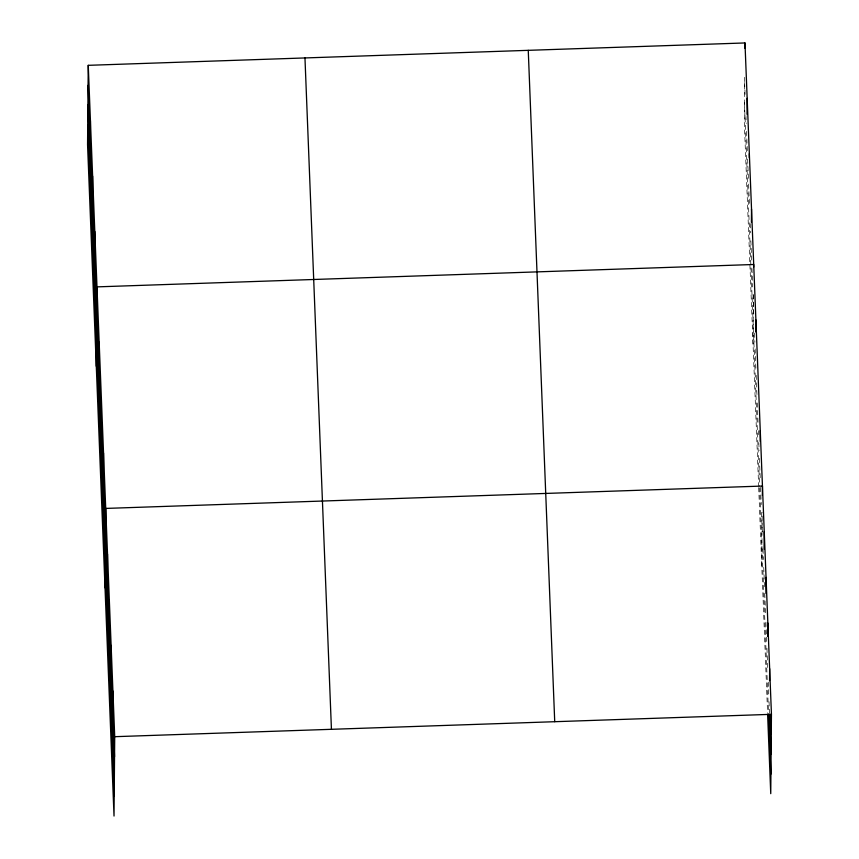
<?xml version="1.0" encoding="UTF-8"?>
<svg xmlns="http://www.w3.org/2000/svg" width="859" height="859" viewBox="0 0 859 859"><rect width="100%" height="100%" fill="white"/><g stroke="black" fill="none" stroke-linecap="round" stroke-linejoin="round"><path stroke-width="0.64" stroke-dasharray="4.29 3.22" d="M744.678 77.31L744.281 122.311L758.637 486.291M753.021 343.858L753.45 293.638M761.75 565.415L762.212 512.576M744.624 82.528L745.204 97.035M745.923 115.503L746.246 123.417M746.557 131.32L747.33 151.109M747.641 159.022L748.425 178.801M748.629 184.073L749.467 205.172M750.197 223.641L750.551 232.864M750.873 240.778L751.646 260.567M751.958 268.48L752.688 286.938M752.999 294.852L753.783 314.63M754.513 333.099L754.868 342.322M755.136 348.915L755.909 368.704M756.167 375.297L757.004 396.396M757.262 402.989L758.046 422.768M758.357 430.681L758.508 434.643M758.819 442.557L759.141 450.46M759.453 458.373L760.226 478.162M760.591 487.386L761.267 504.534M761.579 512.447L762.352 532.161M763.028 549.116L763.436 559.553M763.748 567.37L764.521 586.944M764.778 593.462L765.594 614.335M765.906 622.163L766.679 641.727M766.937 648.244L767.71 667.808M768.268 682.164L768.784 695.199M769.041 701.728L769.503 713.464M744.452 102.715L759.581 486.473M759.635 487.794L768.504 712.777M758.68 487.601L767.559 712.809"/><path stroke-width="1.29" d="M88.252 65.327L87.554 144.677L114.022 816.05L114.719 736.689L88.252 65.327L744.978 42.95L771.446 714.323L770.748 793.673L767.613 714.108M90.259 140.693L90.431 120.711M92.439 196.088L92.611 176.095M94.63 251.472L94.801 231.49M96.294 366.235L96.981 286.874L753.708 264.497L753.687 267.17M98.989 362.251L99.172 342.258M101.179 417.635L101.351 397.653M103.359 473.03L103.531 453.037M105.023 587.781L105.721 508.421L762.448 486.054L762.362 495.385M107.343 574.07L107.515 554.076M109.147 619.715L109.318 599.732M110.94 665.371L111.122 645.388M112.744 711.027L112.916 691.033M744.925 48.276L744.978 42.95M747.019 114.333L747.158 98.334M749.306 157.723L749.338 153.729M751.41 222.438L751.528 209.113M755.791 331.885L755.899 319.892M760.172 441.322L760.258 430.67M764.091 549.03L764.242 531.71M765.906 593.354L766.045 577.355M767.731 636.336L767.849 623.011M769.546 680.661L769.643 668.667M114.719 736.689L771.446 714.323M770.502 714.742L771.275 734.305M769.557 714.774L771.103 753.901M768.558 714.087L770.92 774.088M528.253 50.337L554.721 721.7M304.966 57.94L331.434 729.312M88.069 85.309L114.548 756.682M87.897 104.905L114.376 776.268M87.725 125.092L114.193 796.454"/></g></svg>
